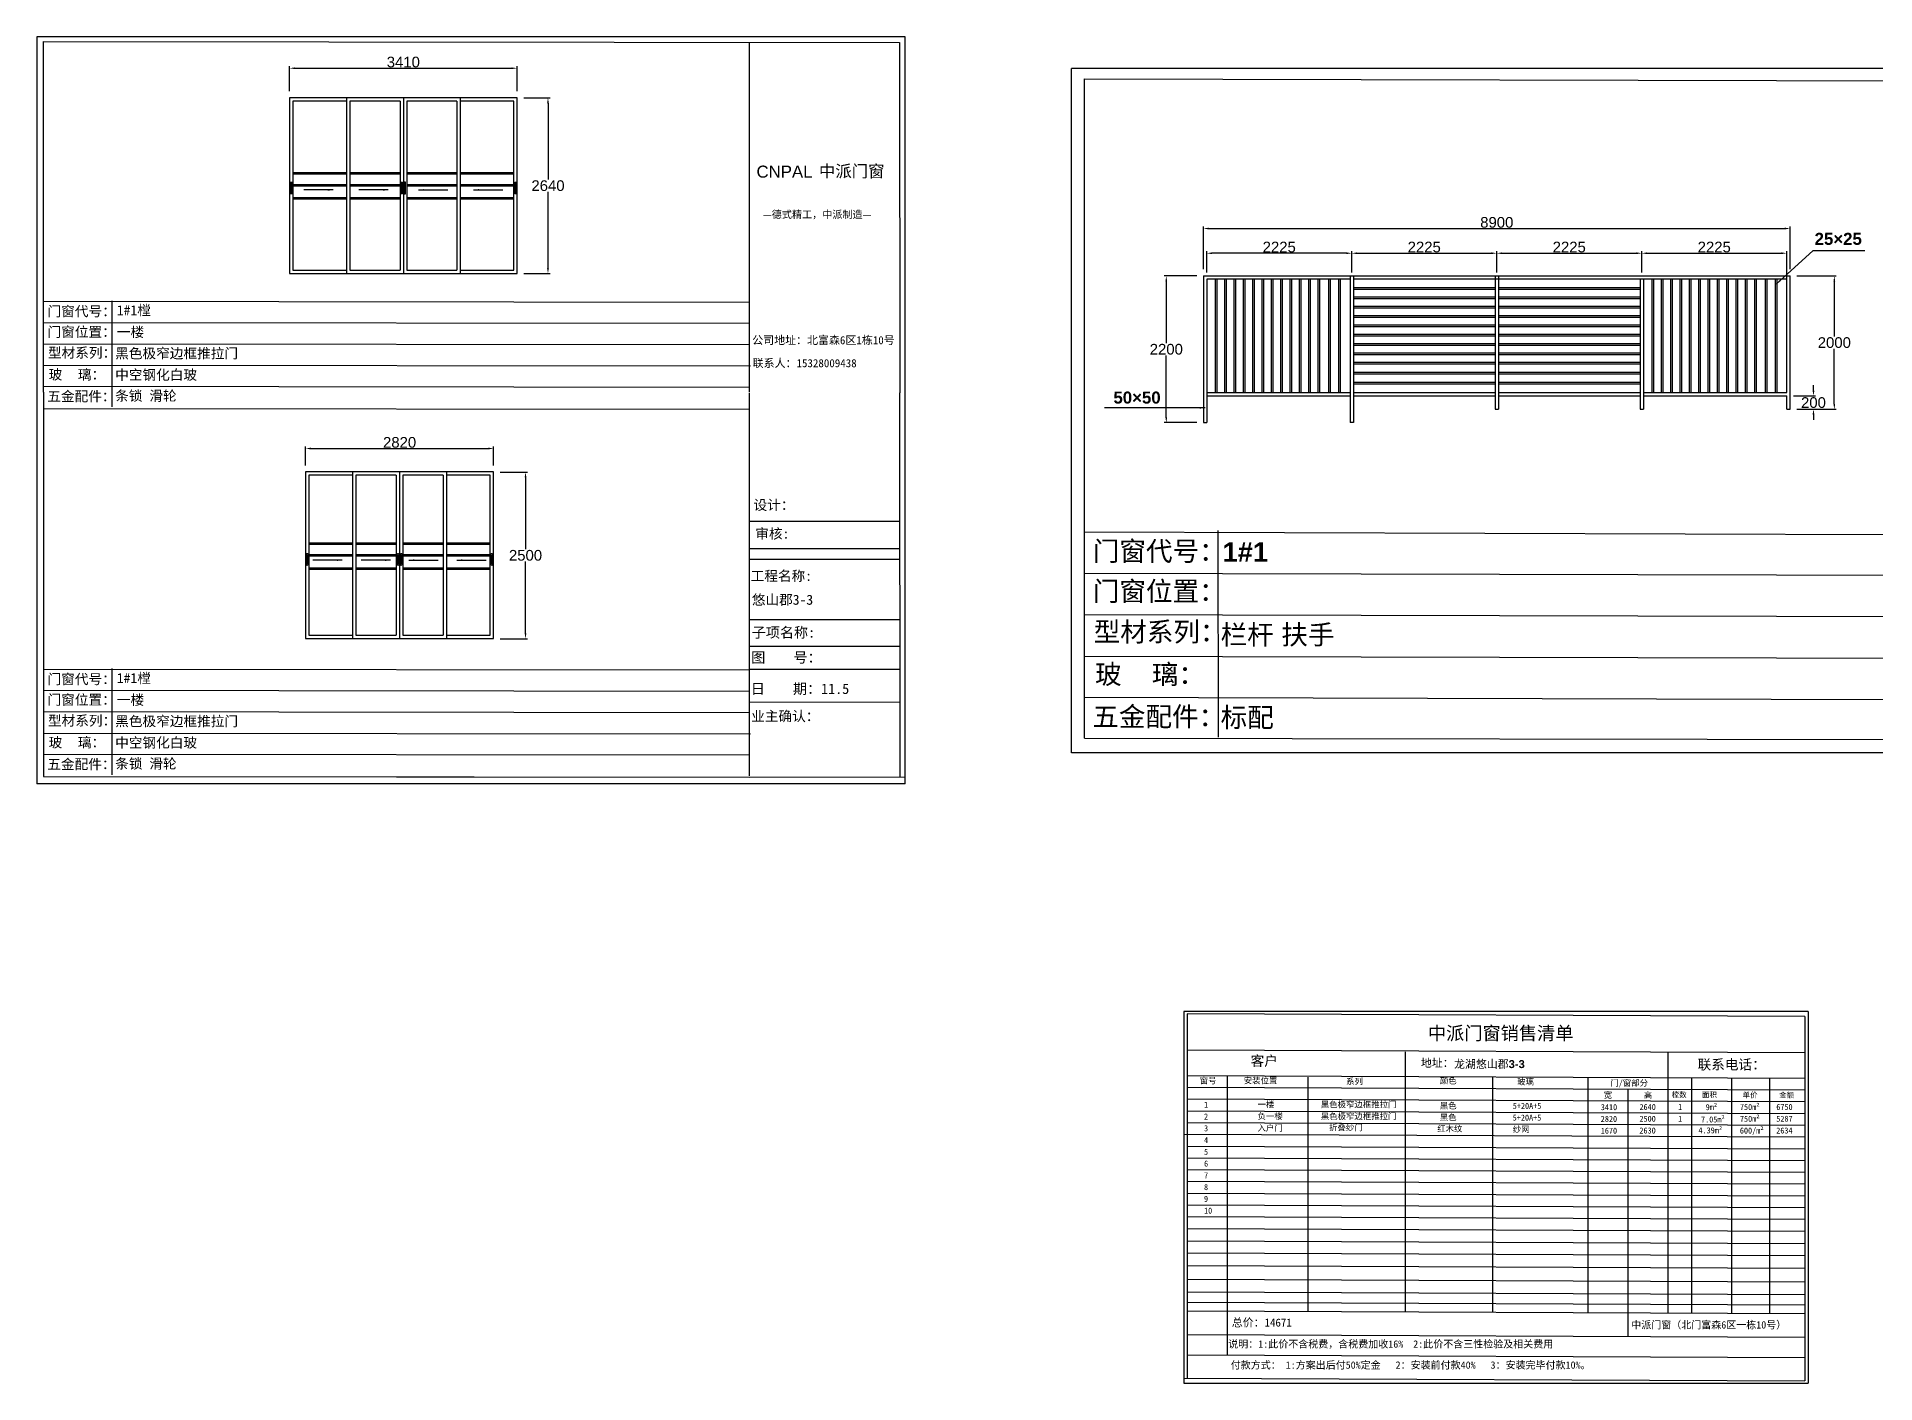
# Model space of a CAD drawing. Header units: inches. Extents: x -138455 to 599497, y -747149 to 13167.
# Drawn here: x 338746 to 366322, y -478076 to -457878 of the extents above; entities that cross this region are included whole.
import ezdxf

# ---------------------------------------------------------------- set-up
doc = ezdxf.new("R2010")
doc.units = ezdxf.units.IN
doc.header["$MEASUREMENT"] = 0
doc.header["$PDMODE"] = 35
doc.header["$PDSIZE"] = -3
doc.layers.add('0 @ 1', color=7, linetype='Continuous')
doc.styles.add('Annotative', font='arialbd.ttf')
doc.styles.add('MtXpl_', font='')
doc.styles.get("Standard").update_dxf_attribs({"font": 'arial.ttf'})
doc.styles.get('MtXpl_').set_extended_font_data('SimSun')
doc.dimstyles.get("Standard").update_dxf_attribs({"dimtxt": 80, "dimasz": 70, "dimexe": 40, "dimexo": 80, "dimgap": 0, "dimtad": 1, "dimtih": 1, "dimtoh": 1, "dimdec": 0, "dimzin": 0, "dimdsep": 46, "dimtxsty": 'Standard', "dimcen": 0.09, "dimadec": 0, "dimazin": 0, "dimtfac": 1, "dimtdec": 0, "dimtofl": 0, "dimtmove": 0, "dimatfit": 3, "dimfxl": 0, "dimtolj": 1, "dimtzin": 0, "dimarcsym": 0})

# ---------------------------------------------------------------- blocks, each defined once
blk = doc.blocks.new('*D2147')
at = {"color": 0, "lineweight": -2, "transparency": 16777216}
for p, q in [((342539, -458694), (342539, -458320)), ((342619, -458350), (345869, -458350)), ((345949, -458694), (345949, -458320))]:
    blk.add_line(p, q, dxfattribs=at)
at = {"color": 0, "transparency": 16777216}
for points in [[(342619, -458337), (342619, -458363), (342539, -458350)], [(345869, -458337), (345869, -458363), (345949, -458350)]]:
    blk.add_solid(points, dxfattribs=at)
at = {"layer": 'Defpoints', "color": 0, "transparency": 16777216}
for p in [(345949, -458350), (342539, -458794), (345949, -458794)]:
    blk.add_point(p, dxfattribs=at)
at = {"color": 0, "transparency": 16777216, "insert": (344244, -458258), "char_height": 160, "attachment_point": 5}
blk.add_mtext('\\A1;3410', dxfattribs=at)
blk = doc.blocks.new('*D2148')
at = {"color": 0, "lineweight": -2, "transparency": 16777216}
for p, q in [((346049, -458794), (346444, -458794)), ((346414, -458874), (346414, -460020)), ((346414, -461349), (346414, -460204)), ((346049, -461429), (346444, -461429))]:
    blk.add_line(p, q, dxfattribs=at)
at = {"color": 0, "transparency": 16777216}
for points in [[(346400, -458874), (346427, -458874), (346414, -458794)], [(346400, -461349), (346427, -461349), (346414, -461429)]]:
    blk.add_solid(points, dxfattribs=at)
at = {"layer": 'Defpoints', "color": 0, "transparency": 16777216}
for p in [(345949, -458794), (345949, -461429), (346414, -461429)]:
    blk.add_point(p, dxfattribs=at)
at = {"color": 0, "transparency": 16777216, "insert": (346414, -460112), "char_height": 160, "attachment_point": 5}
blk.add_mtext('\\A1;2640', dxfattribs=at)
blk = doc.blocks.new('*D2149')
at = {"color": 0, "lineweight": -2, "transparency": 16777216}
for p, q in [((342778, -464307), (342778, -464024)), ((342858, -464054), (345518, -464054)), ((345598, -464307), (345598, -464024))]:
    blk.add_line(p, q, dxfattribs=at)
at = {"color": 0, "transparency": 16777216}
for points in [[(342858, -464041), (342858, -464068), (342778, -464054)], [(345518, -464041), (345518, -464068), (345598, -464054)]]:
    blk.add_solid(points, dxfattribs=at)
at = {"layer": 'Defpoints', "color": 0, "transparency": 16777216}
for p in [(345598, -464054), (342778, -464407), (345598, -464407)]:
    blk.add_point(p, dxfattribs=at)
at = {"color": 0, "transparency": 16777216, "insert": (344188, -463963), "char_height": 160, "attachment_point": 5}
blk.add_mtext('\\A1;2820', dxfattribs=at)
blk = doc.blocks.new('*D2150')
at = {"color": 0, "lineweight": -2, "transparency": 16777216}
for p, q in [((356245, -461366), (356245, -460724)), ((356325, -460754), (364965, -460754)), ((365045, -461366), (365045, -460724))]:
    blk.add_line(p, q, dxfattribs=at)
at = {"color": 0, "transparency": 16777216}
for points in [[(356325, -460741), (356325, -460768), (356245, -460754)], [(364965, -460741), (364965, -460768), (365045, -460754)]]:
    blk.add_solid(points, dxfattribs=at)
at = {"layer": 'Defpoints', "color": 0, "transparency": 16777216}
for p in [(365045, -460754), (356245, -461466), (365045, -461466)]:
    blk.add_point(p, dxfattribs=at)
at = {"color": 0, "transparency": 16777216, "insert": (360645, -460663), "char_height": 160, "attachment_point": 5}
blk.add_mtext('\\A1;8900', dxfattribs=at)
blk = doc.blocks.new('*D2151')
at = {"color": 0, "lineweight": -2, "transparency": 16777216}
for p, q in [((356295, -461416), (356295, -461095)), ((358390, -461125), (356375, -461125)), ((358470, -461416), (358470, -461095))]:
    blk.add_line(p, q, dxfattribs=at)
at = {"color": 0, "transparency": 16777216}
for points in [[(356375, -461112), (356375, -461138), (356295, -461125)], [(358390, -461112), (358390, -461138), (358470, -461125)]]:
    blk.add_solid(points, dxfattribs=at)
at = {"layer": 'Defpoints', "color": 0, "transparency": 16777216}
for p in [(356295, -461125), (356295, -461516), (358470, -461516)]:
    blk.add_point(p, dxfattribs=at)
at = {"color": 0, "transparency": 16777216, "insert": (357382, -461033), "char_height": 160, "attachment_point": 5}
blk.add_mtext('\\A1;2225', dxfattribs=at)
blk = doc.blocks.new('*D2152')
at = {"color": 0, "lineweight": -2, "transparency": 16777216}
for p, q in [((358470, -461416), (358470, -461095)), ((358550, -461125), (360565, -461125)), ((360645, -461416), (360645, -461095))]:
    blk.add_line(p, q, dxfattribs=at)
at = {"color": 0, "transparency": 16777216}
for points in [[(358550, -461112), (358550, -461138), (358470, -461125)], [(360565, -461112), (360565, -461138), (360645, -461125)]]:
    blk.add_solid(points, dxfattribs=at)
at = {"layer": 'Defpoints', "color": 0, "transparency": 16777216}
for p in [(360645, -461125), (358470, -461516), (360645, -461516)]:
    blk.add_point(p, dxfattribs=at)
at = {"color": 0, "transparency": 16777216, "insert": (359557, -461033), "char_height": 160, "attachment_point": 5}
blk.add_mtext('\\A1;2225', dxfattribs=at)
blk = doc.blocks.new('*D2153')
at = {"color": 0, "lineweight": -2, "transparency": 16777216}
for p, q in [((360645, -461416), (360645, -461095)), ((360725, -461125), (362740, -461125)), ((362820, -461416), (362820, -461095))]:
    blk.add_line(p, q, dxfattribs=at)
at = {"color": 0, "transparency": 16777216}
for points in [[(360725, -461112), (360725, -461138), (360645, -461125)], [(362740, -461112), (362740, -461138), (362820, -461125)]]:
    blk.add_solid(points, dxfattribs=at)
at = {"layer": 'Defpoints', "color": 0, "transparency": 16777216}
for p in [(362820, -461125), (360645, -461516), (362820, -461516)]:
    blk.add_point(p, dxfattribs=at)
at = {"color": 0, "transparency": 16777216, "insert": (361732, -461033), "char_height": 160, "attachment_point": 5}
blk.add_mtext('\\A1;2225', dxfattribs=at)
blk = doc.blocks.new('*D2154')
at = {"color": 0, "lineweight": -2, "transparency": 16777216}
for p, q in [((362820, -461416), (362820, -461095)), ((362900, -461125), (364915, -461125)), ((364995, -463166), (364995, -461095))]:
    blk.add_line(p, q, dxfattribs=at)
at = {"color": 0, "transparency": 16777216}
for points in [[(362900, -461112), (362900, -461138), (362820, -461125)], [(364915, -461112), (364915, -461138), (364995, -461125)]]:
    blk.add_solid(points, dxfattribs=at)
at = {"layer": 'Defpoints', "color": 0, "transparency": 16777216}
for p in [(364995, -461125), (362820, -461516), (364995, -463266)]:
    blk.add_point(p, dxfattribs=at)
at = {"color": 0, "transparency": 16777216, "insert": (363907, -461033), "char_height": 160, "attachment_point": 5}
blk.add_mtext('\\A1;2225', dxfattribs=at)
blk = doc.blocks.new('*D2155')
at = {"color": 0, "lineweight": -2, "transparency": 16777216}
for p, q in [((356145, -461466), (355658, -461466)), ((355688, -461546), (355688, -462475)), ((355688, -463586), (355688, -462658)), ((356145, -463666), (355658, -463666))]:
    blk.add_line(p, q, dxfattribs=at)
at = {"color": 0, "transparency": 16777216}
for points in [[(355674, -461546), (355701, -461546), (355688, -461466)], [(355674, -463586), (355701, -463586), (355688, -463666)]]:
    blk.add_solid(points, dxfattribs=at)
at = {"layer": 'Defpoints', "color": 0, "transparency": 16777216}
for p in [(355688, -461466), (356245, -461466), (356245, -463666)]:
    blk.add_point(p, dxfattribs=at)
at = {"color": 0, "transparency": 16777216, "insert": (355688, -462566), "char_height": 160, "attachment_point": 5}
blk.add_mtext('\\A1;2200', dxfattribs=at)
blk = doc.blocks.new('*D2156')
at = {"color": 0, "lineweight": -2, "transparency": 16777216}
for p, q in [((365145, -461466), (365738, -461466)), ((365708, -461546), (365708, -462375)), ((365708, -463386), (365708, -462558)), ((365145, -463466), (365738, -463466))]:
    blk.add_line(p, q, dxfattribs=at)
at = {"color": 0, "transparency": 16777216}
for points in [[(365695, -461546), (365721, -461546), (365708, -461466)], [(365695, -463386), (365721, -463386), (365708, -463466)]]:
    blk.add_solid(points, dxfattribs=at)
at = {"layer": 'Defpoints', "color": 0, "transparency": 16777216}
for p in [(365045, -461466), (365045, -463466), (365708, -463466)]:
    blk.add_point(p, dxfattribs=at)
at = {"color": 0, "transparency": 16777216, "insert": (365708, -462466), "char_height": 160, "attachment_point": 5}
blk.add_mtext('\\A1;2000', dxfattribs=at)
blk = doc.blocks.new('*D2157')
at = {"color": 0, "lineweight": -2, "transparency": 16777216}
for p, q in [((365095, -463266), (365425, -463266)), ((365395, -463186), (365395, -463106)), ((365145, -463466), (365425, -463466)), ((365395, -463546), (365395, -463626))]:
    blk.add_line(p, q, dxfattribs=at)
at = {"color": 0, "transparency": 16777216}
for points in [[(365382, -463186), (365409, -463186), (365395, -463266)], [(365382, -463546), (365409, -463546), (365395, -463466)]]:
    blk.add_solid(points, dxfattribs=at)
at = {"layer": 'Defpoints', "color": 0, "transparency": 16777216}
for p in [(364995, -463266), (365045, -463466), (365395, -463466)]:
    blk.add_point(p, dxfattribs=at)
at = {"color": 0, "transparency": 16777216, "insert": (365395, -463366), "char_height": 160, "attachment_point": 5}
blk.add_mtext('\\A1;200', dxfattribs=at)
blk = doc.blocks.new('*D2160')
at = {"color": 0, "lineweight": -2, "transparency": 16777216}
for p, q in [((345698, -464407), (346107, -464407)), ((346077, -464487), (346077, -465565)), ((346077, -466827), (346077, -465748)), ((345698, -466907), (346107, -466907))]:
    blk.add_line(p, q, dxfattribs=at)
at = {"color": 0, "transparency": 16777216}
for points in [[(346064, -464487), (346090, -464487), (346077, -464407)], [(346064, -466827), (346090, -466827), (346077, -466907)]]:
    blk.add_solid(points, dxfattribs=at)
at = {"layer": 'Defpoints', "color": 0, "transparency": 16777216}
for p in [(345598, -464407), (345598, -466907), (346077, -466907)]:
    blk.add_point(p, dxfattribs=at)
at = {"color": 0, "transparency": 16777216, "insert": (346077, -465657), "char_height": 160, "attachment_point": 5}
blk.add_mtext('\\A1;2500', dxfattribs=at)

msp = doc.modelspace()

# ---------------------------------------------------------------- linework, layer by layer
for p, q in [((338745.8, -457877.9), (338745.8, -463311.2)), ((351772.4, -457877.9), (338745.8, -457877.9)), ((338845.7, -463211.3), (338845.8, -457948.8)), ((338845.8, -457948.8), (351688.5, -457962)), ((344594.1, -457954.7), (344594.1, -457954.2)), ((349433.4, -457962), (349433.3, -463203.8)), ((351688.5, -457962), (351690.4, -463220.6)), ((351772.4, -463320.7), (351772.4, -457877.9)), ((354263.9, -468621.1), (354263.9, -458354.3)), ((370609.8, -458354.3), (354263.9, -458354.3)), ((354458.6, -458507.8), (370415.7, -458548.4)), ((354458.6, -468396.8), (354458.6, -458507.8)), ((342589.1, -458844.5), (342589.1, -461379.5)), ((343391.6, -458844.5), (342589.1, -458844.5)), ((343391.6, -458794.5), (343391.6, -461429.5)), ((343441.6, -458844.5), (343441.6, -461379.5)), ((344194.1, -458844.5), (343441.6, -458844.5)), ((344194.1, -458844.5), (344194.1, -461379.5)), ((344244.1, -458794.5), (344244.1, -461429.5)), ((344294.1, -458844.5), (344294.1, -461379.5)), ((345046.6, -458844.5), (344294.1, -458844.5)), ((345046.6, -458844.5), (345046.6, -461379.5)), ((345096.6, -458794.5), (345096.6, -461429.5)), ((345899.1, -458844.5), (345096.6, -458844.5)), ((345899.1, -461379.5), (345899.1, -458844.5)), ((342589.1, -459914), (343391.6, -459914)), ((342589.1, -459934), (343391.6, -459934)), ((343441.6, -459914), (344194.1, -459914)), ((343441.6, -459934), (344194.1, -459934)), ((344294.1, -459914), (345046.6, -459914)), ((344294.1, -459934), (345046.6, -459934)), ((345096.6, -459914), (345899.1, -459914)), ((345096.6, -459934), (345899.1, -459934)), ((342589.1, -460092), (343391.6, -460092)), ((342589.1, -460112), (343391.6, -460112)), ((343441.6, -460092), (344194.1, -460092)), ((343441.6, -460112), (344194.1, -460112)), ((344294.1, -460092), (345046.6, -460092)), ((344294.1, -460112), (345046.6, -460112)), ((345096.6, -460092), (345899.1, -460092)), ((345096.6, -460112), (345899.1, -460112)), ((342589.1, -460289.9), (343391.6, -460289.9)), ((342589.1, -460309.9), (343391.6, -460309.9)), ((343441.6, -460289.9), (344194.1, -460289.9)), ((343441.6, -460309.9), (344194.1, -460309.9)), ((344294.1, -460289.9), (345046.6, -460289.9)), ((344294.1, -460309.9), (345046.6, -460309.9)), ((345096.6, -460289.9), (345899.1, -460289.9)), ((345096.6, -460309.9), (345899.1, -460309.9)), ((342589.1, -461379.5), (343391.6, -461379.5)), ((343441.6, -461379.5), (344194.1, -461379.5)), ((344294.1, -461379.5), (345046.6, -461379.5)), ((345096.6, -461379.5), (345899.1, -461379.5)), ((356244.9, -461466.4), (356244.9, -463666.4)), ((356244.9, -461466.4), (365044.9, -461466.4)), ((356294.9, -461516.4), (356294.9, -463666.4)), ((358444.9, -461516.4), (356294.9, -461516.4)), ((356422.4, -461516.4), (356422.4, -463216.4)), ((356447.4, -461516.4), (356422.4, -461516.4)), ((356447.4, -461516.4), (356447.4, -463216.4)), ((356562.4, -461516.4), (356562.4, -463216.4)), ((356587.4, -461516.4), (356587.4, -463216.4)), ((356702.4, -461516.4), (356702.4, -463216.4)), ((356727.4, -461516.4), (356727.4, -463216.4)), ((356842.4, -461516.4), (356842.4, -463216.4)), ((356867.4, -461516.4), (356867.4, -463216.4)), ((356982.4, -461516.4), (356982.4, -463216.4)), ((357007.4, -461516.4), (357007.4, -463216.4)), ((357122.4, -461516.4), (357122.4, -463216.4)), ((357147.4, -461516.4), (357147.4, -463216.4)), ((357262.4, -461516.4), (357262.4, -463216.4)), ((357287.4, -461516.4), (357287.4, -463216.4)), ((357402.4, -461516.4), (357402.4, -463216.4)), ((357427.4, -461516.4), (357427.4, -463216.4)), ((357542.4, -461516.4), (357542.4, -463216.4)), ((357567.4, -461516.4), (357567.4, -463216.4)), ((357682.4, -461516.4), (357682.4, -463216.4)), ((357707.4, -461516.4), (357707.4, -463216.4)), ((357822.4, -461516.4), (357822.4, -463216.4)), ((357847.4, -461516.4), (357847.4, -463216.4)), ((357962.4, -461516.4), (357962.4, -463216.4)), ((357987.4, -461516.4), (357987.4, -463216.4)), ((358118.9, -461516.4), (358118.9, -463216.4)), ((358143.9, -461516.4), (358143.9, -463216.4)), ((358270.6, -461516.4), (358270.6, -463216.4)), ((358295.6, -461516.4), (358295.6, -463216.4)), ((358444.9, -461466.4), (358444.9, -463266.4)), ((358494.9, -461466.4), (358494.9, -463266.4)), ((364994.9, -461516.4), (358494.9, -461516.4)), ((360619.9, -461466.4), (360619.9, -463266.4)), ((360669.9, -461466.4), (360669.9, -463266.4)), ((362794.9, -461516.4), (362794.9, -463466.4)), ((362844.9, -461516.4), (362844.9, -463266.4)), ((362972.4, -461516.4), (362972.4, -463216.4)), ((362997.4, -461516.4), (362997.4, -463216.4)), ((363112.4, -461516.4), (363112.4, -463216.4)), ((363137.4, -461516.4), (363137.4, -463216.4)), ((363252.4, -461516.4), (363252.4, -463216.4)), ((363277.4, -461516.4), (363277.4, -463216.4)), ((363392.4, -461516.4), (363392.4, -463216.4)), ((363417.4, -461516.4), (363417.4, -463216.4)), ((363532.4, -461516.4), (363532.4, -463216.4)), ((363557.4, -461516.4), (363557.4, -463216.4)), ((363672.4, -461516.4), (363672.4, -463216.4)), ((363697.4, -461516.4), (363697.4, -463216.4)), ((363812.4, -461516.4), (363812.4, -463216.4)), ((363837.4, -461516.4), (363837.4, -463216.4)), ((363952.4, -461516.4), (363952.4, -463216.4)), ((363977.4, -461516.4), (363977.4, -463216.4)), ((364092.4, -461516.4), (364092.4, -463216.4)), ((364117.4, -461516.4), (364117.4, -463216.4)), ((364232.4, -461516.4), (364232.4, -463216.4)), ((364257.4, -461516.4), (364257.4, -463216.4)), ((364372.4, -461516.4), (364372.4, -463216.4)), ((364397.4, -461516.4), (364397.4, -463216.4)), ((364512.4, -461516.4), (364512.4, -463216.4)), ((364537.4, -461516.4), (364537.4, -463216.4)), ((364668.9, -461516.4), (364668.9, -463216.4)), ((364693.9, -461516.4), (364693.9, -463216.4)), ((364820.6, -461516.4), (364820.6, -463216.4)), ((364845.6, -461516.4), (364845.6, -463216.4)), ((364994.9, -463216.4), (364994.9, -461516.4)), ((365044.9, -463466.4), (365044.9, -461466.4)), ((338845.8, -461845.7), (349433.3, -461857)), ((339872, -461837.9), (339872.4, -463429.4)), ((360619.9, -461643.9), (358494.9, -461643.9)), ((360619.9, -461668.9), (358494.9, -461668.9)), ((360619.9, -461783.9), (358494.9, -461783.9)), ((360619.9, -461808.9), (358494.9, -461808.9)), ((362794.9, -461643.9), (360669.9, -461643.9)), ((362794.9, -461668.9), (360669.9, -461668.9)), ((362794.9, -461783.9), (360669.9, -461783.9)), ((362794.9, -461808.9), (360669.9, -461808.9)), ((362794.9, -461643.9), (362794.9, -461668.9)), ((338845.8, -462163.1), (349433.3, -462174.3)), ((360619.9, -461923.9), (358494.9, -461923.9)), ((360619.9, -461948.9), (358494.9, -461948.9)), ((360619.9, -462063.9), (358494.9, -462063.9)), ((360619.9, -462088.9), (358494.9, -462088.9)), ((362794.9, -461923.9), (360669.9, -461923.9)), ((362794.9, -461948.9), (360669.9, -461948.9)), ((362794.9, -462063.9), (360669.9, -462063.9)), ((362794.9, -462088.9), (360669.9, -462088.9)), ((360619.9, -462203.9), (358494.9, -462203.9)), ((360619.9, -462228.9), (358494.9, -462228.9)), ((360619.9, -462343.9), (358494.9, -462343.9)), ((360619.9, -462368.9), (358494.9, -462368.9)), ((362794.9, -462203.9), (360669.9, -462203.9)), ((362794.9, -462228.9), (360669.9, -462228.9)), ((362794.9, -462343.9), (360669.9, -462343.9)), ((362794.9, -462368.9), (360669.9, -462368.9)), ((338845.8, -462482.7), (349433.3, -462493.9)), ((360619.9, -462483.9), (358494.9, -462483.9)), ((360619.9, -462508.9), (358494.9, -462508.9)), ((360619.9, -462623.9), (358494.9, -462623.9)), ((360619.9, -462648.9), (358494.9, -462648.9)), ((362794.9, -462483.9), (360669.9, -462483.9)), ((362794.9, -462508.9), (360669.9, -462508.9)), ((362794.9, -462623.9), (360669.9, -462623.9)), ((362794.9, -462648.9), (360669.9, -462648.9)), ((338845.7, -462804.7), (349451.9, -462816)), ((360619.9, -462763.9), (358494.9, -462763.9)), ((360619.9, -462788.9), (358494.9, -462788.9)), ((360619.9, -462914.4), (358494.9, -462914.4)), ((360619.9, -462939.4), (358494.9, -462939.4)), ((362794.9, -462763.9), (360669.9, -462763.9)), ((362794.9, -462788.9), (360669.9, -462788.9)), ((362794.9, -462914.4), (360669.9, -462914.4)), ((362794.9, -462939.4), (360669.9, -462939.4)), ((338845.7, -463119), (349433.3, -463132.3)), ((338845.7, -463211.3), (338845.7, -468973.9)), ((349433.4, -463219.2), (349433.3, -468966.4)), ((351688.4, -463220.6), (351690.4, -468983.2)), ((356294.9, -463216.4), (358444.9, -463216.4)), ((356294.9, -463266.4), (358444.9, -463266.4)), ((358444.9, -463266.4), (358444.9, -463666.4)), ((360619.9, -463065.5), (358494.9, -463065.5)), ((360619.9, -463090.5), (358494.9, -463090.5)), ((358494.9, -463216.4), (360619.9, -463216.4)), ((358494.9, -463266.4), (360619.9, -463266.4)), ((358494.9, -463266.4), (358494.9, -463666.4)), ((360619.9, -463266.4), (360619.9, -463466.4)), ((362794.9, -463065.5), (360669.9, -463065.5)), ((362794.9, -463090.5), (360669.9, -463090.5)), ((360669.9, -463216.4), (362794.9, -463216.4)), ((360669.9, -463266.4), (360669.9, -463466.4)), ((360669.9, -463266.4), (362794.9, -463266.4)), ((362844.9, -463216.4), (364994.9, -463216.4)), ((362844.9, -463266.4), (364994.9, -463266.4)), ((362844.9, -463266.4), (362844.9, -463466.4)), ((364994.9, -463466.4), (364994.9, -463266.4)), ((338745.8, -463311.2), (338745.8, -469083.3)), ((338845.7, -463456), (349433.4, -463464)), ((351772.4, -469083.3), (351772.4, -463320.7)), ((360619.9, -463466.4), (360669.9, -463466.4)), ((362794.9, -463466.4), (362844.9, -463466.4)), ((364994.9, -463466.4), (365044.9, -463466.4)), ((356244.9, -463666.4), (356294.9, -463666.4)), ((358494.9, -463666.4), (358444.9, -463666.4)), ((342827.6, -464456.6), (342827.6, -466856.6)), ((343482.6, -464456.6), (342827.6, -464456.6)), ((343482.6, -464406.6), (343482.6, -466906.6)), ((343532.6, -464456.6), (343532.6, -466856.6)), ((344137.6, -464456.6), (343532.6, -464456.6)), ((344137.6, -464456.6), (344137.6, -466856.6)), ((344187.6, -464406.6), (344187.6, -466906.6)), ((344237.6, -464456.6), (344237.6, -466856.6)), ((344842.6, -464456.6), (344237.6, -464456.6)), ((344842.6, -464456.6), (344842.6, -466856.6)), ((344892.6, -464406.6), (344892.6, -466906.6)), ((345547.6, -464456.6), (344892.6, -464456.6)), ((345547.6, -466856.6), (345547.6, -464456.6)), ((349433.4, -465146), (351688.5, -465146)), ((342827.6, -465467), (343482.6, -465467)), ((343532.6, -465467), (344137.6, -465467)), ((344237.6, -465467), (344842.6, -465467)), ((344892.6, -465467), (345547.6, -465467)), ((354456.6, -465301.8), (366476, -465342.4)), ((356463.5, -465286.6), (356464.4, -468382.9)), ((342827.6, -465487), (343482.6, -465487)), ((342827.6, -465645), (343482.6, -465645)), ((342827.6, -465665), (343482.6, -465665)), ((343532.6, -465487), (344137.6, -465487)), ((343532.6, -465645), (344137.6, -465645)), ((343532.6, -465665), (344137.6, -465665)), ((344237.6, -465487), (344842.6, -465487)), ((344237.6, -465645), (344842.6, -465645)), ((344237.6, -465665), (344842.6, -465665)), ((344892.6, -465487), (345547.6, -465487)), ((344892.6, -465645), (345547.6, -465645)), ((344892.6, -465665), (345547.6, -465665)), ((349433.3, -465552.3), (351688.4, -465552.3)), ((349433.3, -465713.3), (351689.9, -465712.6)), ((342827.6, -465842.9), (343482.6, -465842.9)), ((342827.6, -465862.9), (343482.6, -465862.9)), ((343532.6, -465842.9), (344137.6, -465842.9)), ((343532.6, -465862.9), (344137.6, -465862.9)), ((344237.6, -465842.9), (344842.6, -465842.9)), ((344237.6, -465862.9), (344842.6, -465862.9)), ((344892.6, -465842.9), (345547.6, -465842.9)), ((344892.6, -465862.9), (345547.6, -465862.9)), ((354457, -465923.4), (370415.7, -465959.8)), ((354457.4, -466545.2), (370415.7, -466581.5)), ((342827.6, -466856.6), (343482.6, -466856.6)), ((343532.6, -466856.6), (344137.6, -466856.6)), ((344237.6, -466856.6), (344842.6, -466856.6)), ((344892.6, -466856.6), (345547.6, -466856.6)), ((349433.3, -466620.7), (351690, -466620)), ((349433.3, -467019), (351690.1, -467018.4)), ((338845.8, -467363.6), (349433.3, -467374.9)), ((339872, -467355.8), (339872.4, -468947.4)), ((349433.3, -467366.4), (351690.2, -467365.7)), ((354457.8, -467167.4), (370415.7, -467208)), ((338845.8, -467681), (349433.3, -467692.3)), ((349433.3, -467856.8), (351690.3, -467856.1)), ((354458.2, -467784.5), (366476, -467819.5)), ((338845.8, -468000.6), (349433.3, -468011.9)), ((338845.7, -468322.6), (349451.9, -468333.9)), ((354458.6, -468396.8), (370415.7, -468426.5)), ((338845.7, -468637), (349433.3, -468650.2)), ((370609.8, -468621.1), (354263.9, -468621.1)), ((338845.7, -468973.9), (351772.4, -468983.3)), ((338845.7, -468973.9), (349433.4, -468981.9)), ((351772.4, -469083.3), (338745.8, -469083.3)), ((355951.1, -472500), (355951.1, -478075.6)), ((365318.1, -472500), (355951.1, -472500)), ((365268.1, -472575.2), (356001.1, -472535)), ((356001.1, -472535), (356001.1, -478000.4)), ((365268.1, -472575.2), (365268.1, -478040.6)), ((365318.1, -472500), (365318.1, -478075.6)), ((365268.1, -473121.5), (356001.1, -473081.4)), ((359272.8, -473106.5), (359272.8, -475793.4)), ((363213.1, -473121.5), (363213.1, -477032)), ((356001.1, -473458.4), (365268.1, -473498.5)), ((356601.1, -473458.4), (356601.1, -475046.6)), ((356001.1, -473634.9), (365268.1, -473675)), ((357811.1, -473483.5), (357811.1, -476996.8)), ((360581.5, -473483.5), (360581.5, -477004.4)), ((362013.1, -473498.5), (362013.1, -477022.3)), ((362613.1, -473675), (362613.1, -477032)), ((363564.2, -473498.5), (363564.2, -477032)), ((364164.2, -473498.5), (364164.2, -475086.8)), ((364733.5, -473498.5), (364733.5, -477032)), ((356001.1, -473811.3), (365268.1, -473851.5)), ((356001.1, -473987.8), (365268.1, -474027.9)), ((356001.1, -474164.3), (365268.1, -474204.4)), ((355951.1, -474340.8), (365268.1, -474380.9)), ((356001.1, -474517.2), (365268.1, -474557.4)), ((356001.1, -474693.7), (365268.1, -474733.8)), ((356001.1, -474870.2), (365268.1, -474910.3)), ((356001.1, -475046.6), (365268.1, -475086.8)), ((356601.1, -475046.6), (356601.1, -477648.4)), ((364164.2, -475086.8), (364164.2, -477032)), ((356001.1, -475223.1), (365268.1, -475263.2)), ((356001.1, -475399.6), (365268.1, -475439.7)), ((356001.1, -475576), (365268.1, -475616.2)), ((356001.1, -475752.5), (365268.1, -475792.7)), ((356001.1, -475941.7), (365268.1, -475981.9)), ((359272.8, -475793.4), (359272.8, -477001.1)), ((356001.1, -476120), (365268.1, -476160.1)), ((356001.1, -476310.6), (365268.1, -476350.7)), ((356001.1, -476512.4), (365268.1, -476552.5)), ((356001.1, -476703), (365268.1, -476743.2)), ((356001.1, -476858.9), (365268.1, -476899.1)), ((356001.1, -476991.9), (365268.1, -477032)), ((362613.1, -477032), (362613.1, -477377)), ((356001.1, -477344.8), (365268.1, -477384.9)), ((356001.1, -477648.4), (365268.1, -477688.6)), ((355951.1, -478000.4), (365268.1, -478040.6)), ((355951.1, -478075.6), (365318.1, -478075.6))]:
    msp.add_line(p, q)
for points in [[(342539.1, -461429.5), (345949.1, -461429.5), (345949.1, -458794.5), (342539.1, -458794.5)], [(342777.6, -466906.6), (345597.6, -466906.6), (345597.6, -464406.6), (342777.6, -464406.6)]]:
    msp.add_lwpolyline(points, close=True)
at = {"color": 0}
for points in [[(342563.8, -460234.8), (342563.8, -460234.8, -0.4142136), (342552.4, -460223.5), (342552.4, -460069, -0.4142136), (342563.8, -460057.6), (342563.8, -460057.6, -0.4142136), (342575.2, -460069), (342575.2, -460223.5, -0.4142136)], [(342563.8, -460212.1), (342563.8, -460212.1, -0.4142136), (342558.1, -460206.4), (342558.1, -460086.1, -0.4142136), (342563.8, -460080.4), (342563.8, -460080.4, -0.4142136), (342569.5, -460086.1), (342569.5, -460206.4, -0.4142136)], [(344222.2, -460234.8), (344222.2, -460234.8, -0.4142136), (344210.8, -460223.5), (344210.8, -460069, -0.4142136), (344222.2, -460057.6), (344222.2, -460057.6, -0.4142136), (344233.6, -460069), (344233.6, -460223.5, -0.4142136)], [(344222.2, -460212.1), (344222.2, -460212.1, -0.4142136), (344216.5, -460206.4), (344216.5, -460086.1, -0.4142136), (344222.2, -460080.4), (344222.2, -460080.4, -0.4142136), (344227.9, -460086.1), (344227.9, -460206.4, -0.4142136)], [(344266.1, -460234.8), (344266.1, -460234.8, 0.4142136), (344277.5, -460223.5), (344277.5, -460069, 0.4142136), (344266.1, -460057.6), (344266.1, -460057.6, 0.4142136), (344254.7, -460069), (344254.7, -460223.5, 0.4142136)], [(344266.1, -460212.1), (344266.1, -460212.1, 0.4142136), (344271.8, -460206.4), (344271.8, -460086.1, 0.4142136), (344266.1, -460080.4), (344266.1, -460080.4, 0.4142136), (344260.4, -460086.1), (344260.4, -460206.4, 0.4142136)], [(345924.9, -460234.8), (345924.9, -460234.8, -0.4142136), (345913.6, -460223.5), (345913.6, -460069, -0.4142136), (345924.9, -460057.6), (345924.9, -460057.6, -0.4142136), (345936.3, -460069), (345936.3, -460223.5, -0.4142136)], [(345924.9, -460212.1), (345924.9, -460212.1, -0.4142136), (345919.2, -460206.4), (345919.2, -460086.1, -0.4142136), (345924.9, -460080.4), (345924.9, -460080.4, -0.4142136), (345930.6, -460086.1), (345930.6, -460206.4, -0.4142136)], [(342801.3, -465807.3), (342801.3, -465807.3, -0.4142136), (342789.9, -465795.9), (342789.9, -465641.4, -0.4142136), (342801.3, -465630), (342801.3, -465630, -0.4142136), (342812.7, -465641.4), (342812.7, -465795.9, -0.4142136)], [(342801.3, -465784.5), (342801.3, -465784.5, -0.4142136), (342795.6, -465778.8), (342795.6, -465658.5, -0.4142136), (342801.3, -465652.8), (342801.3, -465652.8, -0.4142136), (342807, -465658.5), (342807, -465778.8, -0.4142136)], [(344165.4, -465807.3), (344165.4, -465807.3, -0.4142136), (344154, -465795.9), (344154, -465641.4, -0.4142136), (344165.4, -465630), (344165.4, -465630, -0.4142136), (344176.8, -465641.4), (344176.8, -465795.9, -0.4142136)], [(344165.4, -465784.5), (344165.4, -465784.5, -0.4142136), (344159.7, -465778.8), (344159.7, -465658.5, -0.4142136), (344165.4, -465652.8), (344165.4, -465652.8, -0.4142136), (344171.1, -465658.5), (344171.1, -465778.8, -0.4142136)], [(344212.6, -465807.3), (344212.6, -465807.3, -0.4142136), (344201.2, -465795.9), (344201.2, -465641.4, -0.4142136), (344212.6, -465630), (344212.6, -465630, -0.4142136), (344224, -465641.4), (344224, -465795.9, -0.4142136)], [(344212.6, -465784.5), (344212.6, -465784.5, -0.4142136), (344206.9, -465778.8), (344206.9, -465658.5, -0.4142136), (344212.6, -465652.8), (344212.6, -465652.8, -0.4142136), (344218.3, -465658.5), (344218.3, -465778.8, -0.4142136)], [(345570.1, -465807.3), (345570.1, -465807.3, -0.4142136), (345558.7, -465795.9), (345558.7, -465641.4, -0.4142136), (345570.1, -465630), (345570.1, -465630, -0.4142136), (345581.5, -465641.4), (345581.5, -465795.9, -0.4142136)], [(345570.1, -465784.5), (345570.1, -465784.5, -0.4142136), (345564.4, -465778.8), (345564.4, -465658.5, -0.4142136), (345570.1, -465652.8), (345570.1, -465652.8, -0.4142136), (345575.8, -465658.5), (345575.8, -465778.8, -0.4142136)]]:
    msp.add_lwpolyline(points, format="xyb", close=True, dxfattribs=at)

# ---------------------------------------------------------------- texts
msp.add_text('CNPAL', height=180.36).set_placement((349541.2, -459991.3))
at = {"style": 'MtXpl_'}
for s, height, p in [('中派门窗', 180.36, (350477.7, -459983.9)), ('—德式精工，中派制造—', 110.99, (349635.6, -460599.3)), ('公司地址：北富森6区1栋10号', 120.577, (349477.1, -462490)), ('联系人：15328009438', 120.577, (349483.7, -462834.7)), ('设计：', 149.85, (349497.4, -464976.1)), ('审核:', 149.85, (349523.3, -465406.5)), ('工程名称:', 149.85, (349454.6, -466039.8)), ('悠山郡3-3', 149.85, (349471.9, -466397.9)), ('子项名称:', 154.84, (349470.1, -466890.7)), ('图    号：', 154.84, (349462.7, -467266.2)), ('日    期：11.5', 154.844, (349455.6, -467735.6)), ('业主确认：', 149.85, (349462.2, -468143.9))]:
    msp.add_text(s, height=height, dxfattribs=at).set_placement(p)
at = {"layer": '0 @ 1', "style": 'Annotative'}
for s, height, p in [('门窗代号：', 150.15, (338907.1, -462070.6)), ('门窗位置：', 150.15, (338907.1, -462379.9)), ('型材系列：', 150.15, (338913.4, -462692.4)), ('玻    璃：', 150.15, (338923.9, -463020.1)), ('五金配件：', 150.15, (338903.4, -463346.5)), ('门窗代号：', 292.11, (354586.3, -465739.3)), ('1#1', 292.11, (356532.9, -465753.3)), ('门窗位置：', 292.11, (354586.3, -466341.1)), ('型材系列：', 292.11, (354598.6, -466949)), ('栏杆 扶手 ', 292.11, (356502.9, -466993)), ('玻    璃：', 292.11, (354619, -467586.4)), ('门窗代号：', 150.15, (338907.1, -467588.5)), ('门窗位置：', 150.15, (338907.1, -467897.8)), ('五金配件：', 292.11, (354579.1, -468221.5)), ('标配 ', 292.11, (356503.3, -468233.5)), ('型材系列：', 150.15, (338913.4, -468210.3)), ('玻    璃：', 150.15, (338923.9, -468538)), ('五金配件：', 150.15, (338903.4, -468864.4)), ('龙湖悠山郡3-3', 120, (360004.4, -473348.1))]:
    msp.add_text(s, height=height, dxfattribs=at).set_placement(p)
at = {"layer": '0 @ 1', "attachment_point": 1, "style": 'Annotative'}
for s, width, heights, insert, char_height in [('25×25', 820.13, [0], (365412.1, -460819), 180.69), ('{\\fSimSun|b1|i0|c134|p2;1#1樘}', 4396.385, [0], (339946.8, -461905.1), 150.152), ('{\\fSimSun|b1|i0|c134|p2;一楼}', 4396.385, [0], (339946.9, -462231.5), 150.152), ('{\\fSimSun|b1|i0|c134|p2;黑色极窄边框推拉门}', 4396.385, [165.5], (339921.9, -462551.4), 150.152), ('{\\fSimSun|b1|i0|c134|p2;中空钢化白玻}', 4396.385, [0], (339922, -462873.4), 150.152), ('{\\fSimSun|b1|i0|c134|p2;条锁 滑轮 }', 4396.385, [0], (339922.1, -463188), 150.152), ('50×50', 820.13, [0], (354894.6, -463199.8), 180.69), ('{\\fSimSun|b1|i0|c134|p2;1#1樘}', 4396.385, [0], (339946.8, -467423), 150.152), ('{\\fSimSun|b1|i0|c134|p2;一楼}', 4396.385, [0], (339946.9, -467749.4), 150.152), ('{\\fSimSun|b1|i0|c134|p2;黑色极窄边框推拉门}', 4396.385, [165.5], (339921.9, -468069.3), 150.152), ('{\\fSimSun|b1|i0|c134|p2;中空钢化白玻}', 4396.385, [0], (339922, -468391.3), 150.152), ('{\\fSimSun|b1|i0|c134|p2;条锁 滑轮 }', 4396.385, [0], (339922.1, -468705.9), 150.152), ('{\\fSimSun|b1|i0|c134|p2;中派门窗销售清单}', 2802.276, [0], (359612.3, -472724.4), 200), ('{\\fSimSun|b1|i0|c134|p2;客户}', 485.592, [0], (356952.5, -473164.5), 150), ('{\\fSimSun|b1|i0|c134|p2;地址：}', 3483.473, [0], (359507.1, -473211.2), 120), ('{\\fSimSun|b1|i0|c134|p2;联系电话：}', 1409.924, [0], (363656.6, -473219.5), 150), ('{\\fSimSun|b1|i0|c134|p2;窗号}', 485.592, [0], (356189.8, -473491), 90), ('{\\fSimSun|b1|i0|c134|p2;安装位置}', 706.927, [0], (356849.6, -473490.4), 90), ('{\\fSimSun|b1|i0|c134|p2;系列}', 485.592, [0], (358384.7, -473503.6), 90), ('{\\fSimSun|b1|i0|c134|p2;颜色}', 485.592, [0], (359790.9, -473492.3), 90), ('{\\fSimSun|b1|i0|c134|p2;玻璃}', 485.592, [0], (360951.2, -473508.2), 90), ('{\\fSimSun|b1|i0|c134|p2;宽 }', 603.897, [0], (362249.7, -473708), 90), ('{\\fSimSun|b1|i0|c134|p2;门/窗部分}', 603.897, [0], (362348.5, -473526), 90), ('{\\fSimSun|b1|i0|c134|p2;高 }', 603.897, [0], (362849.7, -473708), 90), ('{\\fSimSun|b1|i0|c134|p2;樘数}', 603.897, [0], (363268.5, -473708.2), 80), ('{\\fSimSun|b1|i0|c134|p2;面积}', 603.897, [0], (363722.9, -473708.2), 80), ('{\\fSimSun|b1|i0|c134|p2;单价}', 603.897, [0], (364333.9, -473712), 80), ('{\\fSimSun|b1|i0|c134|p2;金额}', 603.897, [0], (364880.8, -473713.4), 80), ('{\\fSimSun|b1|i0|c134|p2;1}', 485.592, [0], (356254.2, -473853.3), 90), ('{\\fSimSun|b1|i0|c134|p2;一楼}', 1226.654, [0], (357056.9, -473848.6), 90), ('{\\fSimSun|b1|i0|c134|p2;负一楼}', 1226.654, [0], (357056.9, -474025), 90), ('{\\fSimSun|b1|i0|c134|p2;黑色极窄边框推拉门}', 1528.495, [129], (358005.8, -473849.5), 90), ('{\\fSimSun|b1|i0|c134|p2;黑色极窄边框推拉门}', 1528.495, [129], (358005.8, -474026), 90), ('{\\fSimSun|b1|i0|c134|p2;黑色}', 1460.301, [0], (359790.3, -473866.7), 90), ('{\\fSimSun|b1|i0|c134|p2;5+20A+5}', 1460.301, [0], (360885, -473869.7), 90), ('{\\fSimSun|b1|i0|c134|p2;3410}', 1460.301, [0], (362205.6, -473889.3), 90), ('{\\fSimSun|b1|i0|c134|p2;2640}', 1460.301, [0], (362785.7, -473886.7), 90), ('{\\fSimSun|b1|i0|c134|p2;1}', 102.542, [0], (363364.3, -473885.5), 90), ('{\\fSimSun|b1|i0|c134|p2;9m²}', 1460.301, [0], (363778.2, -473889.2), 90), ('{\\fSimSun|b1|i0|c134|p2;750m²}', 1460.301, [0], (364292.3, -473887.3), 90), ('{\\fSimSun|b1|i0|c134|p2;6750}', 1460.301, [0], (364837.6, -473886.5), 90), ('{\\fSimSun|b1|i0|c134|p2;3}', 485.592, [0], (356254.2, -474206.2), 90), ('{\\fSimSun|b1|i0|c134|p2;2}', 485.592, [0], (356254.2, -474029.7), 90), ('{\\fSimSun|b1|i0|c134|p2;入户门}', 1226.654, [0], (357055.9, -474201.5), 90), ('{\\fSimSun|b1|i0|c134|p2;折叠纱门}', 1528.495, [129], (358129.3, -474194.9), 90), ('{\\fSimSun|b1|i0|c134|p2;红木纹}', 1460.301, [0], (359751.7, -474212.2), 90), ('{\\fSimSun|b1|i0|c134|p2;黑色}', 1460.301, [0], (359790.3, -474043.2), 90), ('{\\fSimSun|b1|i0|c134|p2;纱网}', 1460.301, [0], (360884, -474222.7), 90), ('{\\fSimSun|b1|i0|c134|p2;5+20A+5}', 1460.301, [0], (360884.3, -474046.2), 90), ('{\\fSimSun|b1|i0|c134|p2;2820}', 1460.301, [0], (362204.8, -474065.8), 90), ('{\\fSimSun|b1|i0|c134|p2;1670}', 1460.301, [0], (362204.6, -474242.2), 90), ('{\\fSimSun|b1|i0|c134|p2;2630}', 1460.301, [0], (362784.7, -474239.7), 90), ('{\\fSimSun|b1|i0|c134|p2;2500}', 1460.301, [0], (362784.9, -474063.2), 90), ('{\\fSimSun|b1|i0|c134|p2;1}', 102.542, [0], (363364.3, -474061.9), 90), ('{\\fSimSun|b1|i0|c134|p2;4.39m²}', 1460.301, [0], (363669.8, -474237.4), 90), ('{\\fSimSun|b1|i0|c134|p2;7.05m²}', 1460.301, [0], (363708.6, -474073.4), 90), ('{\\fSimSun|b1|i0|c134|p2;600/m²}', 1460.301, [0], (364291.3, -474240.3), 90), ('{\\fSimSun|b1|i0|c134|p2;750m²}', 1460.301, [0], (364292.3, -474063.8), 90), ('{\\fSimSun|b1|i0|c134|p2;5287}', 1460.301, [0], (364837.6, -474063), 90), ('{\\fSimSun|b1|i0|c134|p2;2634}', 1460.301, [0], (364836.6, -474239.5), 90), ('{\\fSimSun|b1|i0|c134|p2;4}', 485.592, [0], (356254.2, -474382.7), 90), ('{\\fSimSun|b1|i0|c134|p2;5}', 485.592, [0], (356254.2, -474559.2), 90), ('{\\fSimSun|b1|i0|c134|p2;6}', 485.592, [0], (356254.2, -474735.6), 90), ('{\\fSimSun|b1|i0|c134|p2;8}', 485.592, [0], (356253.7, -475088.6), 90), ('{\\fSimSun|b1|i0|c134|p2;7}', 485.592, [0], (356254.2, -474912.1), 90), ('{\\fSimSun|b1|i0|c134|p2;9}', 485.592, [0], (356253.1, -475265), 90), ('{\\fSimSun|b1|i0|c134|p2;10}', 485.592, [0], (356254.2, -475441.5), 90), ('{\\fSimSun|b1|i0|c134|p2;总价：14671}', 4715.707, [0], (356670.6, -477105.6), 120), ('{\\fSimSun|b1|i0|c134|p2;中派门窗（北门富森6区一栋10号）}', 2734.804, [0], (362661.8, -477144.8), 110), ('{\\fSimSun|b1|i0|c134|p2;说明：1:此价不含税费，含税费加收16%  2:此价不含三性检验及相关费用}', 6113.097, [0], (356617.4, -477432.5), 110), ('{\\fSimSun|b1|i0|c134|p2;付款方式： 1:方案出后付50%定金   2：安装前付款40%   3：安装完毕付款10%。}', 7146.186, [0], (356654, -477747.6), 110)]:
    msp.add_mtext_dynamic_manual_height_columns(s, width=width, gutter_width=903.5, heights=heights, dxfattribs=dict(at, insert=insert, char_height=char_height))

# ---------------------------------------------------------------- dimensions: what is measured, and where the dimension line sits
for base, p1, p2, picture, middle in [((345949.1, -458350.1), (342539.1, -458794.5), (345949.1, -458794.5), '*D2147', (344244.1, -458258.4)), ((345597.6, -464054.2), (342777.6, -464406.6), (345597.6, -464406.6), '*D2149', (344187.6, -463962.5))]:
    dim = msp.add_linear_dim(base=base, p1=p1, p2=p2, dimstyle='Standard', override={"dimtxt": 160, "dimasz": 80, "dimexe": 30, "dimexo": 100, "dimgap": 10, "dimfxl": 100})
    dim.commit()
    dim.dimension.update_dxf_attribs({"geometry": picture, "text_midpoint": middle})
dim = msp.add_linear_dim(base=(346413.6, -461429.5), p1=(345949.1, -458794.5), p2=(345949.1, -461429.5), angle=90, text='2640', dimstyle='Standard', override={"dimtxt": 160, "dimasz": 80, "dimexe": 30, "dimexo": 100, "dimgap": 10, "dimfxl": 100})
dim.commit()
dim.dimension.update_dxf_attribs({"geometry": '*D2148', "text_midpoint": (346413.6, -460112)})
for base, p1, p2, text, picture, middle in [((365044.9, -460754.5), (356244.9, -461466.4), (365044.9, -461466.4), '8900', '*D2150', (360644.9, -460662.8)), ((356294.9, -461124.9), (358469.9, -461516.4), (356294.9, -461516.4), '2225', '*D2151', (357382.4, -461033.2)), ((360644.9, -461124.9), (358469.9, -461516.4), (360644.9, -461516.4), '2225', '*D2152', (359557.4, -461033.2)), ((362819.9, -461124.9), (360644.9, -461516.4), (362819.9, -461516.4), '2225', '*D2153', (361732.4, -461033.2))]:
    dim = msp.add_linear_dim(base=base, p1=p1, p2=p2, text=text, dimstyle='Standard', override={"dimtxt": 160, "dimasz": 80, "dimexe": 30, "dimexo": 100, "dimgap": 10, "dimfxl": 100})
    dim.commit()
    dim.dimension.update_dxf_attribs({"geometry": picture, "text_midpoint": middle})
dim = msp.add_linear_dim(base=(364994.9, -461124.9), p1=(362819.9, -461516.4), p2=(364994.9, -463266.4), text='2225', dimstyle='Standard', override={"dimtxt": 160, "dimasz": 80, "dimexe": 30, "dimexo": 100, "dimgap": 10, "dimfxl": 100})
dim.commit()
dim.dimension.update_dxf_attribs({"geometry": '*D2154', "text_midpoint": (363907.4, -461124.9), "dimtype": 160})
for base, p1, p2, picture, middle in [((355687.6, -461466.4), (356244.9, -463666.4), (356244.9, -461466.4), '*D2155', (355687.6, -462566.4)), ((365708, -463466.4), (365044.9, -461466.4), (365044.9, -463466.4), '*D2156', (365708, -462466.4)), ((365395.2, -463466.4), (364994.9, -463266.4), (365044.9, -463466.4), '*D2157', (365395.2, -463366.4)), ((346076.9, -466906.6), (345597.6, -464406.6), (345597.6, -466906.6), '*D2160', (346076.9, -465656.6))]:
    dim = msp.add_linear_dim(base=base, p1=p1, p2=p2, angle=90, dimstyle='Standard', override={"dimtxt": 160, "dimasz": 80, "dimexe": 30, "dimexo": 100, "dimgap": 10, "dimfxl": 100})
    dim.commit()
    dim.dimension.update_dxf_attribs({"geometry": picture, "text_midpoint": middle})

# ---------------------------------------------------------------- leaders
for points in [[(343191, -460175.2), (342750.4, -460175.2)], [(344018.5, -460175.2), (343577.9, -460175.2)], [(344469.7, -460175.2), (344910.4, -460175.2)], [(345297.2, -460175.2), (345737.9, -460175.2)], [(364833.2, -461590.4), (365388.7, -461086.2), (366167, -461086.2)], [(356270.6, -463443.7), (354759.5, -463444.6)], [(343327.7, -465728.9), (342887.5, -465728.9)], [(344050.4, -465728.9), (343610.3, -465728.9)], [(344326.7, -465729.1), (344766.8, -465729.8)], [(345047.6, -465728.9), (345487.8, -465728.9)]]:
    msp.add_leader(points, dimstyle='Standard', override={"dimtxt": 160, "dimasz": 80, "dimexe": 30, "dimexo": 100, "dimgap": 10, "dimtad": 0, "dimfxl": 100})

doc.saveas('drawing.dxf')
